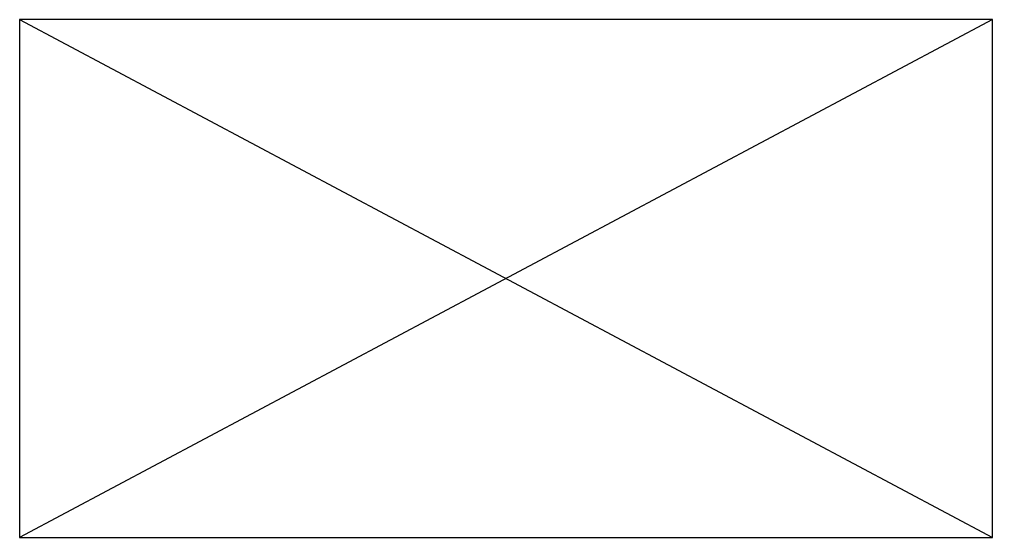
# Model space of a CAD drawing. Header units: millimetres. Extents: x -115 to 115, y -61 to 61.
import ezdxf

# ---------------------------------------------------------------- set-up
doc = ezdxf.new("R2010")
doc.units = ezdxf.units.MM
doc.layers.get('0').update_dxf_attribs({"linetype": 'CONTINUOUS'})

msp = doc.modelspace()

# ---------------------------------------------------------------- linework, layer by layer
for p, q in [((114.5, 60.9), (-114.5, 60.9)), ((-114.5, 60.9), (-114.5, -60.9)), ((114.5, 60.9), (-114.5, -60.9)), ((-114.5, 60.9), (114.5, -60.9)), ((114.5, -60.9), (114.5, 60.9)), ((-114.5, -60.9), (114.5, -60.9))]:
    msp.add_line(p, q)

doc.saveas('drawing.dxf')
